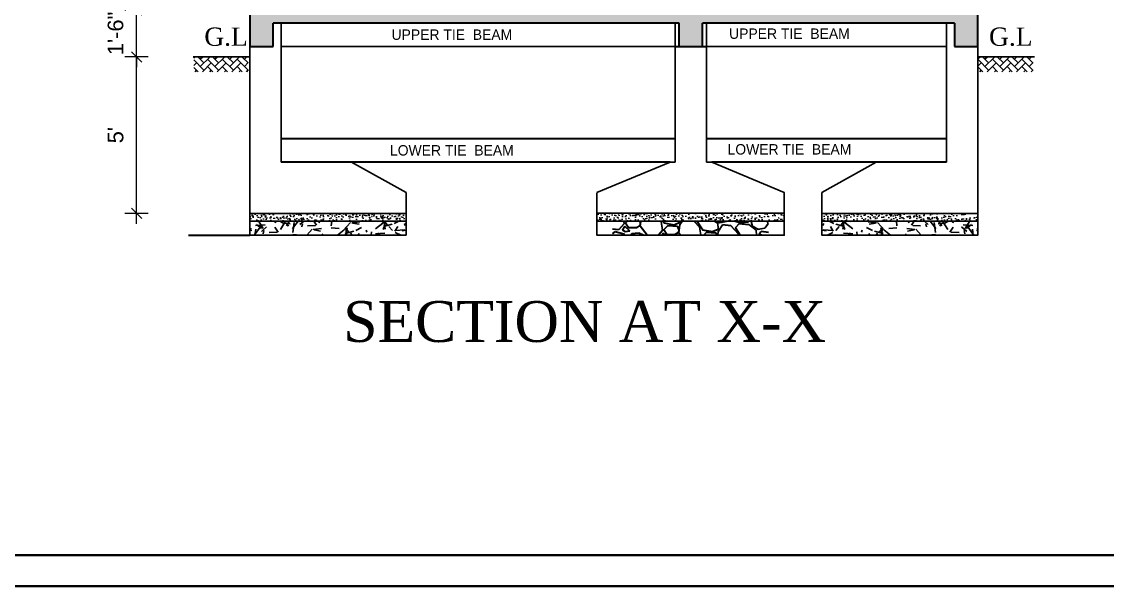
# Model space of a CAD drawing. Header units: inches. Extents: x 45643 to 70559, y -8725 to 1713.
# Drawn here: x 59512.8 to 59929.9, y -8724.9 to -8508.1 of the extents above; entities that cross this region are included whole.
import ezdxf

# ---------------------------------------------------------------- set-up
doc = ezdxf.new("R2010")
doc.units = ezdxf.units.IN
doc.header["$MEASUREMENT"] = 0
for name, color, linetype, lineweight in [('1', 7, 'Continuous', 25), ('A_Title Text', 105, 'Continuous', 60), ('ELEVATION', 6, 'Continuous', 30), ('PARAPET', 102, 'Continuous', 20)]:
    doc.layers.add(name, color=color, linetype=linetype, lineweight=lineweight)
doc.layers.add('Normal Wall', color=7, linetype='Continuous', lineweight=35, true_color=0xffaf89)
doc.styles.add('Arial', font='arial.ttf')
doc.styles.get("Standard").update_dxf_attribs({"font": 'times.ttf'})
doc.dimstyles.new('Sudeep', dxfattribs={"dimtxt": 6, "dimasz": 4, "dimexe": 4.5, "dimexo": 4.5, "dimgap": 5, "dimtad": 1, "dimdec": 0, "dimlunit": 4, "dimtxsty": 'Arial', "dimblk": 'OBLIQUE', "dimcen": 250, "dimdle": 4, "dimclrd": 86, "dimclre": 5, "dimclrt": 1, "dimadec": 0, "dimazin": 0, "dimtfac": 1, "dimtdec": 0, "dimtix": 1, "dimtmove": 1, "dimatfit": 3, "dimldrblk": 'OBLIQUE', "dimfxl": 4.5, "dimfxlon": 1, "dimfrac": 2, "dimlwd": 15, "dimlwe": 13, "dimarcsym": 0})

# ---------------------------------------------------------------- blocks, each defined once
blk = doc.blocks.new('_Oblique')
at = {"color": 0, "linetype": 'ByBlock', "lineweight": -2}
blk.add_line((-0.5, -0.5), (0.5, 0.5), dxfattribs=at)
blk = doc.blocks.new('*D1344')
at = {"layer": 'A_Title Text', "color": 86, "lineweight": 15, "transparency": 16777216}
blk.add_line((59556.97, -8585.76), (59556.97, -8517.65), dxfattribs=at)
at = {"layer": 'A_Title Text', "color": 5, "lineweight": 13, "transparency": 16777216}
for p, q in [((59561.47, -8521.65), (59552.47, -8521.65)), ((59561.47, -8581.76), (59552.47, -8581.76))]:
    blk.add_line(p, q, dxfattribs=at)
at = {"layer": 'Defpoints', "color": 0, "transparency": 16777216}
for p in [(59556.97, -8521.65), (59600.46, -8521.65), (59600.46, -8581.76)]:
    blk.add_point(p, dxfattribs=at)
at = {"layer": 'A_Title Text', "color": 86, "lineweight": 15, "transparency": 16777216, "xscale": 4, "yscale": 4, "zscale": 4}
for p, rotation in [((59556.97, -8521.65), 90), ((59556.97, -8581.76), 270)]:
    blk.add_blockref('_Oblique', p, dxfattribs=dict(at, rotation=rotation))
at = {"layer": 'A_Title Text', "color": 1, "transparency": 16777216, "insert": (59548.92, -8551.7), "char_height": 6, "attachment_point": 5, "rotation": 90, "style": 'Arial'}
blk.add_mtext("5'", dxfattribs=at)
blk = doc.blocks.new('*D1345')
at = {"layer": 'A_Title Text', "color": 86, "lineweight": 15, "transparency": 16777216}
for p, q in [((59556.97, -8503.65), (59556.97, -8499.65)), ((59556.97, -8521.65), (59556.97, -8503.65)), ((59556.97, -8521.65), (59556.97, -8525.65))]:
    blk.add_line(p, q, dxfattribs=at)
at = {"layer": 'A_Title Text', "color": 5, "lineweight": 13, "transparency": 16777216}
for p, q in [((59559.96, -8503.65), (59552.47, -8503.65)), ((59561.47, -8521.65), (59552.47, -8521.65))]:
    blk.add_line(p, q, dxfattribs=at)
at = {"layer": 'Defpoints', "color": 0, "transparency": 16777216}
for p in [(59556.97, -8503.65), (59564.46, -8503.65), (59600.46, -8521.65)]:
    blk.add_point(p, dxfattribs=at)
at = {"layer": 'A_Title Text', "color": 86, "lineweight": 15, "transparency": 16777216, "xscale": 4, "yscale": 4, "zscale": 4}
for p, rotation in [((59556.97, -8503.65), 270), ((59556.97, -8521.65), 90)]:
    blk.add_blockref('_Oblique', p, dxfattribs=dict(at, rotation=rotation))
at = {"layer": 'A_Title Text', "color": 1, "transparency": 16777216, "insert": (59548.9, -8512.65), "char_height": 6, "attachment_point": 5, "rotation": 90, "style": 'Arial'}
blk.add_mtext('1\'-6"', dxfattribs=at)

msp = doc.modelspace()

# ---------------------------------------------------------------- hatches: boundary and pattern name
at = {"ltscale": 5}
h = msp.add_hatch(dxfattribs=at)
h.set_pattern_fill('AR-HBONE', color=1, scale=0.5, style=0)
h.set_pattern_definition([(135, (1322554.7376, 755937.7041), (-2e-16, 2.8284271247), [6, -2]), (45, (1322553.3234, 755939.1183), (-2e-16, 2.8284271247), [6, -2])])
h.paths.add_polyline_path([(59599.885, -8527.347), (59599.885, -8521.698), (59578.917, -8521.698), (59578.917, -8527.347)])
h = msp.add_hatch(dxfattribs=at)
h.set_pattern_fill('AR-HBONE', color=1, scale=0.5, style=0)
h.set_pattern_definition([(135, (1322856.2004, 755937.7041), (-2e-16, 2.8284271247), [6, -2]), (45, (1322854.7862, 755939.1183), (-2e-16, 2.8284271247), [6, -2])])
h.paths.add_polyline_path([(59901.348, -8527.347), (59901.348, -8521.698), (59880.38, -8521.698), (59880.38, -8527.347)])
at = {"ltscale": 2}
h = msp.add_hatch(dxfattribs=at)
h.set_pattern_fill('GRAVEL', color=256, scale=15, angle=190, style=0)
h.set_pattern_definition([(58.0128, (-1452600.1218, 728484.9396), (94.7343967672, 153.7868431904), [2.01804, -199.78632]), (14.9697, (-1452599.05275, 728486.6512), (-174.66071105328, -46.02866260027), [3.46302, -342.838875]), (322.5104, (-1452595.70725, 728487.5458), (-176.37299775036, 136.44620490463), [2.44182, -241.74048]), (97.2737, (-1452590.5973, 728492.2546), (37.32239659984, -298.04704255352), [3.15357, -312.20337]), (122.8337, (-1452590.9966, 728495.3828), (105.11739043398, -164.24170341073), [3.092325, -306.140595]), (187.2737, (-1452592.67325, 728497.98115), (298.04704255352, 37.32239659984), [3.15357, -312.20337]), (227.6942, (-1452595.80144, 728497.5819), (165.99041868967, 181.58243499421), [4.170435, -412.872735]), (262.2553, (-1452598.6085, 728494.4976), (-46.10108424074, -343.21958951057), [3.93732, -389.794815]), (311.4296, (-1452599.1391, 728490.5962), (152.03843371426, -171.1996357482), [3.16425, -313.261095]), (5.2364, (-1452597.0453, 728488.2237), (-165.0979938362, -13.8799605653), [3.61248, -177.011445]), (52.3974, (-1452593.4479, 728488.5534), (148.61357544232, 193.74985340929), [4.67172, -462.500625]), (328.8141, (-1452605.2478, 728489.8237), (119.033186589, -70.3995917529), [1.594515, -157.85766]), (1.4692, (-1452603.88365, 728488.998), (-197.24695243407, -4.31704073908), [3.033555, -300.322665]), (55, (-1452600.851, 728489.076), (-2.60472347, 14.772120866), [2.121315, -19.09188]), (33.1986, (-1452599.5045, 728487.4855), (-68.6511287154, -42.5678647908), [1.14237, -113.094225]), (121.8014, (-1452598.5486, 728488.111), (22.5862836792, -41.7116304866), [1.615545, -79.16193]), (220.9638, (-1452599.4, 728489.484), (-39.1068678716, -37.358432121), [2.623935, -84.840345]), (351.5651, (-1452601.3813, 728487.764), (-32.148957516, 9.562646245), [1.897365, -45.536805]), (206.3895, (-1452589.9807, 728489.6217), (-139.907046421, -70.36347357047), [2.658, -263.142675]), (260.3462, (-1452592.3618, 728488.4403), (30.43644009667, 172.9121890753), [2.229915, -220.76112]), (123.1986, (-1452600.8604, 728484.8094), (42.5678647908, -68.6511287154), [2.284725, -111.95187]), (173.6105, (-1452602.1114, 728486.7212), (155.53534443324, -18.26900881785), [2.658, -263.142675]), (169.444, (-1452591.5957, 728498.7804), (79.0700436256, -16.5205553195), [2.5632, -125.59686]), (124.7751, (-1452594.1155, 728499.25), (102.5124243226, -149.46973681475), [2.14767, -212.619645]), (256.8014, (-1452603.6128, 728499.5554), (-16.5206395439, -79.0700262793), [2.284725, -111.95187]), (207.354, (-1452604.1345, 728497.33105), (181.6186653239, 92.94978387176), [2.514465, -248.93136]), (259.444, (-1452596.3745, 728500.8317), (16.5205553195, 79.0700436256), [1.2816, -126.87846]), (291.3099, (-1452602.7265, 728499.7117), (25.1909739366, -56.4837597954), [0.76485, -75.720435]), (355.9638, (-1452602.4485, 728498.999), (-46.921074556, 6.957918181), [3.092325, -58.75425]), (16.009, (-1452599.3639, 728498.7815), (-145.11643838505, -40.8193322142), [2.86575, -283.708845]), (133.6901, (-1452599.6343, 728490.8135), (19.981580187, -26.939499917), [2.16333, -51.919935]), (183.1572, (-1452601.1287, 728492.37775), (-256.33543380744, -14.73593291568), [3.77691, -373.913445]), (250.9454, (-1452604.8999, 728492.1697), (40.8554059258, 113.8237104781), [1.54434, -152.89011]), (280, (-1452605.404, 728490.71), (17.37683896, -12.16739363), [0.9, -14.1]), (310.2564, (-1452598.9903, 728498.3904), (-77.3214546999, 92.98597300296), [2.08386, -206.3028]), (238.0128, (-1452597.6437, 728496.8001), (-94.7343967672, -153.7868431904), [4.03608, -197.76828]), (190, (-1452599.782, 728493.377), (-12.16739363, -17.37683896), [3.9, -11.1]), (155.3048, (-1452603.6225, 728492.6996), (165.95415922567, -77.35772955197), [2.37171, -234.79911]), (84.0546, (-1452605.7773, 728493.6905), (4.35322367, 61.6931894283), [2.18403, -107.01762]), (37.646, (-1452605.55103, 728495.86276), (254.6229009311, 197.21099660573), [3.555975, -352.04211]), (5.4261, (-1452602.7354, 728498.0347), (194.64222920843, 19.08935660198), [3.761985, -372.43611])])
h.paths.add_polyline_path([(59660.462, -8584.763), (59600.462, -8584.763), (59600.462, -8590.082), (59660.462, -8590.082)])
h = msp.add_hatch(dxfattribs=at)
h.set_pattern_fill('GRAVEL', color=256, scale=15, angle=190, style=0)
h.set_pattern_definition([(121.9872, (57710.3131, -3891.6165), (-94.73439677, 153.7868432), [2.01804, -199.78632]), (165.0303, (57709.2441, -3889.9049), (174.66071105, -46.0286626), [3.46302, -342.838875]), (217.4896, (57705.8986, -3889.0103), (176.37299775, 136.4462049), [2.44182, -241.74048]), (82.7263, (57700.7887, -3884.3015), (-37.3223966, -298.04704255), [3.15357, -312.20337]), (57.1663, (57701.18795, -3881.1733), (-105.11739043, -164.24170341), [3.092325, -306.140595]), (352.7263, (57702.8646, -3878.57495), (-298.04704255, 37.3223966), [3.15357, -312.20337]), (312.3058, (57705.9928, -3878.9742), (-165.99041869, 181.582434994), [4.170435, -412.872735]), (277.7447, (57708.7999, -3882.0585), (46.10108424, -343.21958951), [3.93732, -389.794815]), (228.5704, (57709.33046, -3885.9599), (-152.03843371, -171.19963575), [3.16425, -313.261095]), (174.7636, (57707.2367, -3888.3324), (165.09799384, -13.87996057), [3.61248, -177.011445]), (127.6026, (57703.6393, -3888.0027), (-148.613575442, 193.74985341), [4.67172, -462.500625]), (211.1859, (57715.4391, -3886.7324), (-119.0331866, -70.39959175), [1.594515, -157.85766]), (178.5308, (57714.075, -3887.5581), (197.24695243, -4.31704074), [3.033555, -300.322665]), (125, (57711.042, -3887.48), (2.604723, 14.77212), [2.121315, -19.09188]), (146.8014, (57709.6958, -3889.0706), (68.6511287, -42.5678648), [1.14237, -113.094225]), (58.1986, (57708.74, -3888.4451), (-22.5862837, -41.7116305), [1.615545, -79.16193]), (319.0362, (57709.5913, -3887.072), (39.1068679, -37.3584321), [2.623935, -84.840345]), (188.4349, (57711.5727, -3888.7923), (32.1489575, 9.5626462), [1.897365, -45.536805]), (333.6105, (57700.1721, -3886.9344), (139.90704642, -70.36347357), [2.658, -263.142675]), (279.6538, (57702.5531, -3888.1158), (-30.4364401, 172.91218908), [2.229915, -220.76112]), (56.8014, (57711.0517, -3891.7467), (-42.5678648, -68.6511287), [2.284725, -111.95187]), (6.3895, (57712.3027, -3889.8349), (-155.53534443, -18.26900882), [2.658, -263.142675]), (10.556, (57701.787, -3877.7757), (-79.0700436, -16.5205553), [2.5632, -125.59686]), (55.2249, (57704.3069, -3877.3061), (-102.51242432, -149.46973681), [2.14767, -212.619645]), (283.1986, (57713.8042, -3877.0007), (16.52063954, -79.0700263), [2.284725, -111.95187]), (332.646, (57714.32585, -3879.22505), (-181.61866532, 92.94978387), [2.514465, -248.93136]), (280.556, (57706.5659, -3875.7244), (-16.5205553, 79.0700436), [1.2816, -126.87846]), (248.6901, (57712.918, -3876.8444), (-25.190974, -56.4837598), [0.76485, -75.720435]), (184.0362, (57712.64, -3877.557), (46.9210746, 6.9579182), [3.092325, -58.75425]), (163.991, (57709.55524, -3877.7746), (145.11643839, -40.81933221), [2.86575, -283.708845]), (46.3099, (57709.8257, -3885.7426), (-19.9815802, -26.9395), [2.16333, -51.919935]), (356.8428, (57711.32006, -3884.17835), (256.33543381, -14.735932916), [3.77691, -373.913445]), (289.0546, (57715.0912, -3884.3864), (-40.85540593, 113.82371048), [1.54434, -152.89011]), (260, (57715.595, -3885.846), (-17.37684, -12.167394), [0.9, -14.1]), (229.7436, (57709.1817, -3878.1657), (77.3214547, 92.985973), [2.08386, -206.3028]), (301.9872, (57707.835, -3879.756), (94.73439677, -153.7868432), [4.03608, -197.76828]), (350, (57709.973, -3883.18), (12.167394, -17.37684), [3.9, -11.1]), (24.6952, (57713.8138, -3883.8565), (-165.95415923, -77.35772955), [2.37171, -234.79911]), (95.9454, (57715.9686, -3882.8656), (-4.3532237, 61.6931894), [2.18403, -107.01762]), (142.354, (57715.7424, -3880.69334), (-254.62290093, 197.210996606), [3.555975, -352.04211]), (174.5739, (57712.9268, -3878.5214), (-194.64222921, 19.0893566), [3.761985, -372.43611])])
h.paths.add_polyline_path([(59799.777, -8584.682), (59739.777, -8584.682), (59739.777, -8590), (59799.777, -8590)])
h = msp.add_hatch(dxfattribs=at)
h.set_pattern_fill('GRAVEL', color=256, scale=15, angle=190, style=0)
h.set_pattern_definition([(121.9872, (57710.3131, -3891.7334), (-94.73439677, 153.7868432), [2.01804, -199.78632]), (165.0303, (57709.2441, -3890.0217), (174.66071105, -46.0286626), [3.46302, -342.838875]), (217.4896, (57705.8986, -3889.1272), (176.37299775, 136.4462049), [2.44182, -241.74048]), (82.7263, (57700.7887, -3884.4183), (-37.3223966, -298.04704255), [3.15357, -312.20337]), (57.1663, (57701.18795, -3881.2901), (-105.11739043, -164.24170341), [3.092325, -306.140595]), (352.7263, (57702.8646, -3878.6918), (-298.04704255, 37.3223966), [3.15357, -312.20337]), (312.3058, (57705.9928, -3879.0911), (-165.99041869, 181.582434994), [4.170435, -412.872735]), (277.7447, (57708.7999, -3882.1754), (46.10108424, -343.21958951), [3.93732, -389.794815]), (228.5704, (57709.33046, -3886.0768), (-152.03843371, -171.19963575), [3.16425, -313.261095]), (174.7636, (57707.2367, -3888.4492), (165.09799384, -13.87996057), [3.61248, -177.011445]), (127.6026, (57703.6393, -3888.11956), (-148.613575442, 193.74985341), [4.67172, -462.500625]), (211.1859, (57715.4391, -3886.8493), (-119.0331866, -70.39959175), [1.594515, -157.85766]), (178.5308, (57714.075, -3887.67495), (197.24695243, -4.31704074), [3.033555, -300.322665]), (125, (57711.042, -3887.597), (2.604723, 14.77212), [2.121315, -19.09188]), (146.8014, (57709.6958, -3889.1875), (68.6511287, -42.5678648), [1.14237, -113.094225]), (58.1986, (57708.74, -3888.562), (-22.5862837, -41.7116305), [1.615545, -79.16193]), (319.0362, (57709.5913, -3887.189), (39.1068679, -37.3584321), [2.623935, -84.840345]), (188.4349, (57711.5727, -3888.909), (32.1489575, 9.5626462), [1.897365, -45.536805]), (333.6105, (57700.1721, -3887.0513), (139.90704642, -70.36347357), [2.658, -263.142675]), (279.6538, (57702.5531, -3888.2327), (-30.4364401, 172.91218908), [2.229915, -220.76112]), (56.8014, (57711.0517, -3891.8636), (-42.5678648, -68.6511287), [2.284725, -111.95187]), (6.3895, (57712.3027, -3889.9518), (-155.53534443, -18.26900882), [2.658, -263.142675]), (10.556, (57701.787, -3877.8925), (-79.0700436, -16.5205553), [2.5632, -125.59686]), (55.2249, (57704.3069, -3877.423), (-102.51242432, -149.46973681), [2.14767, -212.619645]), (283.1986, (57713.8042, -3877.1175), (16.52063954, -79.0700263), [2.284725, -111.95187]), (332.646, (57714.32585, -3879.3419), (-181.61866532, 92.94978387), [2.514465, -248.93136]), (280.556, (57706.5659, -3875.8412), (-16.5205553, 79.0700436), [1.2816, -126.87846]), (248.6901, (57712.918, -3876.9612), (-25.190974, -56.4837598), [0.76485, -75.720435]), (184.0362, (57712.64, -3877.6738), (46.9210746, 6.9579182), [3.092325, -58.75425]), (163.991, (57709.55524, -3877.8915), (145.11643839, -40.81933221), [2.86575, -283.708845]), (46.3099, (57709.8257, -3885.8595), (-19.9815802, -26.9395), [2.16333, -51.919935]), (356.8428, (57711.32006, -3884.2952), (256.33543381, -14.735932916), [3.77691, -373.913445]), (289.0546, (57715.0912, -3884.5032), (-40.85540593, 113.82371048), [1.54434, -152.89011]), (260, (57715.595, -3885.963), (-17.37684, -12.167394), [0.9, -14.1]), (229.7436, (57709.1817, -3878.2825), (77.3214547, 92.985973), [2.08386, -206.3028]), (301.9872, (57707.835, -3879.8729), (94.73439677, -153.7868432), [4.03608, -197.76828]), (350, (57709.973, -3883.296), (12.167394, -17.37684), [3.9, -11.1]), (24.6952, (57713.8138, -3883.9734), (-165.95415923, -77.35772955), [2.37171, -234.79911]), (95.9454, (57715.9686, -3882.9825), (-4.3532237, 61.6931894), [2.18403, -107.01762]), (142.354, (57715.7424, -3880.8102), (-254.62290093, 197.210996606), [3.555975, -352.04211]), (174.5739, (57712.9268, -3878.6383), (-194.64222921, 19.0893566), [3.761985, -372.43611])])
h.paths.add_polyline_path([(59799.777, -8584.799), (59739.777, -8584.799), (59739.777, -8590.117), (59799.777, -8590.117)])
h = msp.add_hatch(dxfattribs=at)
h.set_pattern_fill('GRAVEL', color=256, scale=15, angle=190, style=0)
h.set_pattern_definition([(121.9872, (1572080.7258, 728484.9396), (-94.7343967672, 153.7868431904), [2.01804, -199.78632]), (165.0303, (1572079.65677, 728486.6512), (174.66071105328, -46.02866260027), [3.46302, -342.838875]), (217.4896, (1572076.3113, 728487.5458), (176.37299775036, 136.44620490463), [2.44182, -241.74048]), (82.7263, (1572071.2013, 728492.2546), (-37.32239659984, -298.04704255352), [3.15357, -312.20337]), (57.1663, (1572071.6006, 728495.3828), (-105.11739043398, -164.24170341073), [3.092325, -306.140595]), (352.7263, (1572073.2773, 728497.98115), (-298.04704255352, 37.32239659984), [3.15357, -312.20337]), (312.3058, (1572076.40546, 728497.5819), (-165.99041868967, 181.58243499421), [4.170435, -412.872735]), (277.7447, (1572079.2125, 728494.4976), (46.10108424074, -343.21958951057), [3.93732, -389.794815]), (228.5704, (1572079.7431, 728490.5962), (-152.03843371426, -171.1996357482), [3.16425, -313.261095]), (174.7636, (1572077.6493, 728488.2237), (165.0979938362, -13.8799605653), [3.61248, -177.011445]), (127.6026, (1572074.05192, 728488.5534), (-148.61357544232, 193.74985340929), [4.67172, -462.500625]), (211.1859, (1572085.8518, 728489.8237), (-119.033186589, -70.3995917529), [1.594515, -157.85766]), (178.5308, (1572084.4877, 728488.998), (197.24695243407, -4.31704073908), [3.033555, -300.322665]), (125, (1572081.455, 728489.076), (2.60472347, 14.772120866), [2.121315, -19.09188]), (146.8014, (1572080.1085, 728487.4855), (68.6511287154, -42.5678647908), [1.14237, -113.094225]), (58.1986, (1572079.1526, 728488.111), (-22.5862836792, -41.7116304866), [1.615545, -79.16193]), (319.0362, (1572080.004, 728489.484), (39.1068678716, -37.358432121), [2.623935, -84.840345]), (188.4349, (1572081.9853, 728487.764), (32.148957516, 9.562646245), [1.897365, -45.536805]), (333.6105, (1572070.5848, 728489.6217), (139.907046421, -70.36347357047), [2.658, -263.142675]), (279.6538, (1572072.9658, 728488.4403), (-30.43644009667, 172.9121890753), [2.229915, -220.76112]), (56.8014, (1572081.4644, 728484.8094), (-42.5678647908, -68.6511287154), [2.284725, -111.95187]), (6.3895, (1572082.7154, 728486.7212), (-155.53534443324, -18.26900881785), [2.658, -263.142675]), (10.556, (1572072.1997, 728498.7804), (-79.0700436256, -16.5205553195), [2.5632, -125.59686]), (55.2249, (1572074.7195, 728499.25), (-102.5124243226, -149.46973681475), [2.14767, -212.619645]), (283.1986, (1572084.2168, 728499.5554), (16.5206395439, -79.0700262793), [2.284725, -111.95187]), (332.646, (1572084.7385, 728497.33105), (-181.6186653239, 92.94978387176), [2.514465, -248.93136]), (280.556, (1572076.9785, 728500.8317), (-16.5205553195, 79.0700436256), [1.2816, -126.87846]), (248.6901, (1572083.3305, 728499.7117), (-25.1909739366, -56.4837597954), [0.76485, -75.720435]), (184.0362, (1572083.0525, 728498.999), (46.921074556, 6.957918181), [3.092325, -58.75425]), (163.991, (1572079.9679, 728498.7815), (145.11643838505, -40.8193322142), [2.86575, -283.708845]), (46.3099, (1572080.2384, 728490.8135), (-19.981580187, -26.939499917), [2.16333, -51.919935]), (356.8428, (1572081.7327, 728492.37775), (256.33543380744, -14.73593291568), [3.77691, -373.913445]), (289.0546, (1572085.5039, 728492.1697), (-40.8554059258, 113.8237104781), [1.54434, -152.89011]), (260, (1572086.008, 728490.71), (-17.37683896, -12.16739363), [0.9, -14.1]), (229.7436, (1572079.5943, 728498.3904), (77.3214546999, 92.98597300296), [2.08386, -206.3028]), (301.9872, (1572078.2477, 728496.8001), (94.7343967672, -153.7868431904), [4.03608, -197.76828]), (350, (1572080.386, 728493.377), (12.16739363, -17.37683896), [3.9, -11.1]), (24.6952, (1572084.2265, 728492.6996), (-165.95415922567, -77.35772955197), [2.37171, -234.79911]), (95.9454, (1572086.3813, 728493.6905), (-4.35322367, 61.6931894283), [2.18403, -107.01762]), (142.354, (1572086.15505, 728495.86276), (-254.6229009311, 197.21099660573), [3.555975, -352.04211]), (174.5739, (1572083.3394, 728498.0347), (-194.64222920843, 19.08935660198), [3.761985, -372.43611])])
h.paths.add_polyline_path([(59820.142, -8584.763), (59880.142, -8584.763), (59880.142, -8590.082), (59820.142, -8590.082)])
at = {"layer": 'PARAPET'}
h = msp.add_hatch(dxfattribs=at)
h.set_pattern_fill('AR-CONC', color=256, scale=0.5)
h.set_pattern_definition([(50, (-4506.9835, -8495.823), (3.58630091, -0.31376067), [0.375, -4.125]), (355, (-4506.9835, -8495.823), (-0.69375667, 3.76096067), [0.3, -3.3]), (100.4514445, (-4506.6846, -8495.849), (2.89254423, 3.44719995), [0.31870096, -3.50571056]), (46.1842, (-4506.9835, -8494.823), (5.33620665, -0.8275964), [0.5625, -6.1875]), (96.6356355, (-4506.539, -8494.892), (4.67330973, 4.870593), [0.4780517, -5.2585688]), (351.184164, (-4506.9835, -8494.823), (4.67330973, 4.870593), [0.45, -4.95]), (21, (-4506.4835, -8495.073), (2.98453526, -2.01309445), [0.375, -4.125]), (326, (-4506.4835, -8495.073), (1.21657666, 3.62575023), [0.3, -3.3]), (71.451445, (-4506.2348, -8495.2407), (4.20111188, 1.61265576), [0.31870095, -3.50571056]), (37.5, (-4506.9835, -8495.823), (0.060799277, 1.66446927), [0, -3.26, 0, -3.35, 0, -3.3125]), (7.5, (-4506.9835, -8495.823), (1.315347687, 1.97205856), [0, -1.91, 0, -3.185, 0, -1.2625]), (327.5, (-4508.0985, -8495.823), (2.66911218, -0.11277436), [0, -1.25, 0, -3.9, 0, -5.175]), (317.5, (-4508.5985, -8495.823), (2.91593085, 0.50052491), [0, -1.625, 0, -2.59, 0, -3.675])])
h.paths.add_polyline_path([(59765.409, -8517.646), (59774.409, -8517.646), (59774.409, -8508.646), (59871.142, -8508.646), (59871.142, -8517.646), (59880.142, -8517.646), (59880.142, -8503.646), (59715.909, -8503.646), (59715.909, -8496.646), (59705.909, -8496.646), (59705.909, -8489.646), (59695.909, -8489.646), (59695.909, -8482.646), (59685.909, -8482.646), (59685.909, -8475.646), (59675.909, -8475.646), (59675.909, -8468.646), (59665.909, -8468.646), (59665.909, -8461.646), (59655.909, -8461.646), (59655.909, -8454.646), (59600.462, -8454.646), (59600.462, -8459.646), (59644.332, -8459.646), (59707.19, -8503.646), (59600.462, -8503.646), (59600.462, -8517.646), (59609.462, -8517.646), (59609.462, -8508.646), (59765.409, -8508.646)])
h = msp.add_hatch(dxfattribs=at)
h.set_pattern_fill('AR-CONC', color=256, scale=0.5)
h.set_pattern_definition([(50, (28142.3874, 2776.456), (3.58630091, -0.31376067), [0.375, -4.125]), (355, (28142.3874, 2776.456), (-0.69375667, 3.76096067), [0.3, -3.3]), (100.451444, (28142.6862, 2776.4298), (2.89254423, 3.44719995), [0.31870096, -3.50571056]), (46.1842, (28142.3874, 2777.456), (5.33620665, -0.8275964), [0.5625, -6.1875]), (96.635635, (28142.832, 2777.387), (4.6733097, 4.870593), [0.4780517, -5.2585688]), (351.184164, (28142.3874, 2777.456), (4.6733097, 4.870593), [0.45, -4.95]), (21, (28142.8874, 2777.206), (2.98453526, -2.01309445), [0.375, -4.125]), (326, (28142.8874, 2777.206), (1.21657666, 3.62575023), [0.3, -3.3]), (71.451445, (28143.136, 2777.0382), (4.2011119, 1.61265576), [0.31870095, -3.50571056]), (37.5, (28142.3874, 2776.4559), (0.060799277, 1.66446927), [0, -3.26, 0, -3.35, 0, -3.3125]), (7.5, (28142.3874, 2776.456), (1.31534769, 1.97205856), [0, -1.91, 0, -3.185, 0, -1.2625]), (327.5, (28141.2724, 2776.456), (2.66911218, -0.11277436), [0, -1.25, 0, -3.9, 0, -5.175]), (317.5, (28140.7724, 2776.456), (2.91593085, 0.50052491), [0, -1.625, 0, -2.59, 0, -3.675])])
h.paths.add_polyline_path([(59660.462, -8581.763), (59600.462, -8581.763), (59600.462, -8584.763), (59660.462, -8584.763)])
h = msp.add_hatch(dxfattribs=at)
h.set_pattern_fill('AR-CONC', color=256, scale=0.5)
h.set_pattern_definition([(50, (28134.8338, 2776.456), (3.58630091, -0.31376067), [0.375, -4.125]), (355, (28134.834, 2776.456), (-0.69375667, 3.76096067), [0.3, -3.3]), (100.451444, (28135.1327, 2776.4298), (2.89254423, 3.44719995), [0.31870096, -3.50571056]), (46.1842, (28134.834, 2777.456), (5.33620665, -0.8275964), [0.5625, -6.1875]), (96.635635, (28135.2785, 2777.387), (4.6733097, 4.870593), [0.4780517, -5.2585688]), (351.184164, (28134.834, 2777.456), (4.6733097, 4.870593), [0.45, -4.95]), (21, (28135.3338, 2777.206), (2.98453526, -2.01309445), [0.375, -4.125]), (326, (28135.334, 2777.206), (1.21657666, 3.62575023), [0.3, -3.3]), (71.451445, (28135.5825, 2777.0382), (4.2011119, 1.61265576), [0.31870095, -3.50571056]), (37.5, (28134.8338, 2776.4559), (0.060799277, 1.66446927), [0, -3.26, 0, -3.35, 0, -3.3125]), (7.5, (28134.8338, 2776.456), (1.31534769, 1.97205856), [0, -1.91, 0, -3.185, 0, -1.2625]), (327.5, (28133.7188, 2776.456), (2.66911218, -0.11277436), [0, -1.25, 0, -3.9, 0, -5.175]), (317.5, (28133.2188, 2776.456), (2.91593085, 0.50052491), [0, -1.625, 0, -2.59, 0, -3.675])])
h.paths.add_polyline_path([(59805.777, -8581.682), (59733.777, -8581.682), (59733.777, -8584.682), (59805.777, -8584.682)])
h = msp.add_hatch(dxfattribs=at)
h.set_pattern_fill('AR-CONC', color=256, scale=0.5)
h.set_pattern_definition([(50, (28095.067, 2776.456), (3.58630091, -0.31376067), [0.375, -4.125]), (355, (28095.067, 2776.456), (-0.69375667, 3.76096067), [0.3, -3.3]), (100.451444, (28095.366, 2776.4298), (2.89254423, 3.44719995), [0.31870096, -3.50571056]), (46.1842, (28095.067, 2777.456), (5.33620665, -0.8275964), [0.5625, -6.1875]), (96.635635, (28095.512, 2777.387), (4.6733097, 4.870593), [0.4780517, -5.2585688]), (351.184164, (28095.067, 2777.456), (4.6733097, 4.870593), [0.45, -4.95]), (21, (28095.567, 2777.206), (2.98453526, -2.01309445), [0.375, -4.125]), (326, (28095.567, 2777.206), (1.21657666, 3.62575023), [0.3, -3.3]), (71.451445, (28095.816, 2777.0382), (4.2011119, 1.61265576), [0.31870095, -3.50571056]), (37.5, (28095.0671, 2776.4559), (0.060799277, 1.66446927), [0, -3.26, 0, -3.35, 0, -3.3125]), (7.5, (28095.0671, 2776.456), (1.31534769, 1.97205856), [0, -1.91, 0, -3.185, 0, -1.2625]), (327.5, (28093.9521, 2776.456), (2.66911218, -0.11277436), [0, -1.25, 0, -3.9, 0, -5.175]), (317.5, (28093.4521, 2776.456), (2.91593085, 0.50052491), [0, -1.625, 0, -2.59, 0, -3.675])])
h.paths.add_polyline_path([(59820.142, -8581.763), (59880.142, -8581.763), (59880.142, -8584.763), (59820.142, -8584.763)])

# ---------------------------------------------------------------- linework, layer by layer
at = {"color": 1, "ltscale": 5}
for p, q in [((59612.462, -8562.068), (59612.462, -8508.646)), ((59763.909, -8562.068), (59763.909, -8508.646)), ((59868.142, -8562.068), (59868.142, -8508.646)), ((59600.462, -8517.646), (59600.462, -8590.082)), ((59880.142, -8562.068), (59880.142, -8517.646)), ((59639.462, -8562.068), (59612.462, -8562.068)), ((59639.462, -8562.068), (59660.462, -8573.763)), ((59841.142, -8562.068), (59820.142, -8573.763)), ((59841.142, -8562.068), (59868.142, -8562.068)), ((59880.142, -8562.068), (59880.142, -8590.082)), ((59660.462, -8573.763), (59660.462, -8590.082)), ((59820.142, -8573.763), (59820.142, -8590.082)), ((59600.462, -8590.082), (59660.462, -8590.082)), ((59796.898, -8589.747), (59796.898, -8590.082)), ((59880.142, -8590.082), (59820.142, -8590.082))]:
    msp.add_line(p, q, dxfattribs=at)
at = {"color": 251}
for p, q in [((59660.462, -8581.763), (59600.462, -8581.763)), ((59805.777, -8581.682), (59733.777, -8581.682)), ((59820.142, -8581.763), (59880.142, -8581.763)), ((59600.462, -8584.763), (59660.462, -8584.763)), ((59733.777, -8584.682), (59805.777, -8584.682)), ((59880.142, -8584.763), (59820.142, -8584.763))]:
    msp.add_line(p, q, dxfattribs=at)
at = {"color": 1, "ltscale": 5}
for points in [[(59733.777, -8573.88), (59733.777, -8590.117), (59805.777, -8590.117), (59805.777, -8573.763), (59777.909, -8562.068), (59775.909, -8562.068), (59775.909, -8508.646)], [(59763.909, -8562.068), (59761.909, -8562.068), (59733.777, -8573.763)], [(59600.462, -8576.808), (59600.462, -8590.082), (59660.462, -8590.082), (59660.462, -8581.763)], [(59880.142, -8576.808), (59880.142, -8590.082), (59820.142, -8590.082), (59820.142, -8576.808)]]:
    msp.add_lwpolyline(points, dxfattribs=at)
at = {"layer": '1', "color": 11, "ltscale": 5}
for p, q in [((59763.909, -8517.646), (59612.462, -8517.646)), ((59868.142, -8517.646), (59775.909, -8517.646)), ((59600.462, -8521.646), (59578.669, -8521.646)), ((59901.925, -8521.646), (59880.142, -8521.646))]:
    msp.add_line(p, q, dxfattribs=at)
at = {"layer": 'ELEVATION'}
for p, q in [((59600.462, -8503.646), (59600.462, -8517.646)), ((59880.142, -8517.646), (59880.142, -8503.646)), ((59765.409, -8508.646), (59609.462, -8508.646)), ((59609.462, -8517.646), (59609.462, -8508.646)), ((59765.409, -8517.646), (59765.409, -8508.646)), ((59871.142, -8508.646), (59774.409, -8508.646)), ((59774.409, -8517.646), (59774.409, -8508.646)), ((59871.142, -8508.646), (59871.142, -8517.646)), ((59600.462, -8517.646), (59609.462, -8517.646)), ((59763.909, -8517.646), (59775.909, -8517.646)), ((59871.142, -8517.646), (59880.142, -8517.646)), ((59763.909, -8553.068), (59612.462, -8553.068)), ((59868.142, -8553.068), (59775.909, -8553.068)), ((59761.909, -8562.068), (59612.462, -8562.068)), ((59868.142, -8562.068), (59777.909, -8562.068)), ((59576.882, -8590.082), (59600.462, -8590.082))]:
    msp.add_line(p, q, dxfattribs=at)
at = {"layer": 'Normal Wall'}
for points in [[(59280.635, -7974.413), (60338.64, -7974.413), (60338.64, -8724.941), (59280.635, -8724.941)], [(59280.635, -7974.413), (60338.64, -7974.413), (60338.64, -8724.941), (59280.635, -8724.941)], [(60326.733, -7986.32), (59304.449, -7986.32), (59304.449, -8713.034), (60326.733, -8713.034)], [(60326.733, -7986.32), (59304.449, -7986.32), (59304.449, -8713.034), (60326.733, -8713.034)]]:
    msp.add_lwpolyline(points, close=True, dxfattribs=at)

# ---------------------------------------------------------------- texts
at = {"color": 0}
for s, insert, char_height, width, attachment_point in [('G.L', (59591.337, -8513.96), 7, 62.33558, 5), ('{\\fStylus BT|b0|i0|c0|p34;UPPER TIE  BEAM}', (59678.089, -8511.107), 4, 87.35586, 2), ('{\\fStylus BT|b0|i0|c0|p34;UPPER TIE  BEAM}', (59807.762, -8510.729), 4, 76.35648, 2), ('G.L', (59892.8, -8513.96), 7, 62.33558, 5), ('{\\fStylus BT|b0|i0|c0|p34;LOWER TIE  BEAM}', (59678.089, -8555.529), 4, 87.35586, 2), ('{\\fStylus BT|b0|i0|c0|p34;LOWER TIE  BEAM}', (59807.762, -8555.151), 4, 76.35648, 2)]:
    msp.add_mtext(s, dxfattribs=dict(at, insert=insert, char_height=char_height, width=width, attachment_point=attachment_point))
at = {"insert": (59821.809, -8615.421), "char_height": 15.677, "width": 3988.77996, "attachment_point": 3}
msp.add_mtext('{\\fTimes New Roman|b0|i0|c0|p18;SECTION AT X-X}', dxfattribs=at)

# ---------------------------------------------------------------- dimensions: what is measured, and where the dimension line sits
at = {"layer": 'A_Title Text'}
for base, p1, p2, picture, middle in [((59556.968, -8503.646), (59600.462, -8521.646), (59564.462, -8503.646), '*D1345', (59548.904, -8512.646)), ((59556.968, -8521.646), (59600.462, -8581.763), (59600.462, -8521.646), '*D1344', (59548.917, -8551.705))]:
    dim = msp.add_linear_dim(base=base, p1=p1, p2=p2, angle=90, dimstyle='Sudeep', dxfattribs=at)
    dim.commit()
    dim.dimension.update_dxf_attribs({"geometry": picture, "text_midpoint": middle})

doc.saveas('drawing.dxf')
